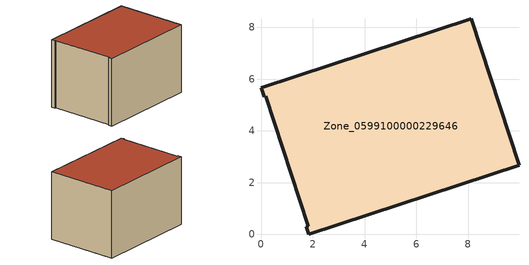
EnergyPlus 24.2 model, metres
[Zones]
Zone_0599100000229646
 floor ground (C_G): 1.75,0.29 1.82,0.31 0.19,5.33 0.12,5.3 0,5.67 8.13,8.33 9.97,2.66 1.84,0 z3.46
 wall outside (C_F): 1.84,0 9.97,2.66 8.13,8.33 0,5.67 0.12,5.3 0.19,5.33 1.82,0.31 1.75,0.29 1.84,0 z3.46:9.09
 roof outside (C_R): 1.82,0.31 1.75,0.29 1.84,0 9.97,2.66 8.13,8.33 0,5.67 0.12,5.3 0.19,5.33 z9.09
[BUILDING]
Pand.0599100000229646: North Axis=0; Terrain=City; Loads Convergence Tolerance Value=0.04; Temperature Convergence Tolerance Value=0.4; Solar Distribution=FullExterior; Maximum Number of Warmup Days=25; Minimum Number of Warmup Days=1
[Site:Location]
Rotterdam.The.Hague.AP_ZH_NLD Design_Conditions: Latitude=51.96; Longitude=4.45; Time Zone=1; Elevation=-4.5
[SITE:GROUNDTEMPERATURE:BUILDINGSURFACE]
18, 18, 18, 18, 18, 18, 18, 18, 18, 18, 18, 18
[MATERIAL] Thermal Absorptance=0.9; Solar Absorptance=0.7; Visible Absorptance=0.7
Name | Roughness | Thickness | Conductivity | Density | Specific Heat
G.TI.1946-1964 | MediumSmooth | 0.15 | 1 | 540 | 1210
F.TI.1946-1964 | Rough | 0.3 | 0.857143 | 1920 | 840
R.TI.1946-1964 | MediumRough | 0.2 | 0.277778 | 1500 | 1000
[CONSTRUCTION]
C_G: G.TI.1946-1964
C_F: F.TI.1946-1964
C_R: R.TI.1946-1964
[ZONE]
Zone_0599100000229646: Type=1; Multiplier=1; Ceiling Height=Autocalculate; Volume=Autocalculate; Floor Area=autocalculate; Part of Total Floor Area=Yes
[ZONEINFILTRATION:DESIGNFLOWRATE]
Infil_Zone_0599100000229646: Zone or ZoneList or Space or SpaceList=Zone_0599100000229646; Schedule=AlwaysOn; Design Flow Rate Calculation Method=Flow/Area; Flow Rate per Floor Area=0.003; Constant Term Coefficient=1; Temperature Term Coefficient=0; Velocity Term Coefficient=0; Velocity Squared Term Coefficient=0
[HVACTEMPLATE:ZONE:IDEALLOADSAIRSYSTEM]
Zone_0599100000229646: Maximum Heating Supply Air Temperature=50; Minimum Cooling Supply Air Temperature=13; Maximum Heating Supply Air Humidity Ratio=0.0156; Minimum Cooling Supply Air Humidity Ratio=0.0077; Heating Limit=NoLimit; Cooling Limit=NoLimit; Dehumidification Control Type=ConstantSensibleHeatRatio; Cooling Sensible Heat Ratio=0.7; Dehumidification Setpoint=60; Humidification Control Type=None; Humidification Setpoint=30; Outdoor Air Method=None; Outdoor Air Flow Rate per Person=0.00944; Outdoor Air Flow Rate per Zone Floor Area=0; Outdoor Air Flow Rate per Zone=0; Demand Controlled Ventilation Type=None; Outdoor Air Economizer Type=NoEconomizer; Heat Recovery Type=None; Sensible Heat Recovery Effectiveness=0.7; Latent Heat Recovery Effectiveness=0.65
[ZONECONTROL:THERMOSTAT]
ThermostatControl_Zone_0599100000229646: Zone or ZoneList=Zone_0599100000229646; Control Type Schedule=DualSetpointControlType; Control 1=Thermostat_Zone_0599100000229646; Temperature Difference Between Cutout And Setpoint=0
[THERMOSTATSETPOINT:DUALSETPOINT]
Thermostat_Zone_0599100000229646: Heating Setpoint Temperature Schedule=HeatingSetpoint_Zone_0599100000229646; Cooling Setpoint Temperature Schedule=CoolingSetpoint_Zone_0599100000229646
[SCHEDULE:COMPACT]
HeatingSetpoint_Zone_0599100000229646: Through: 12/31, For: AllDays, Until: 24:00, 21
CoolingSetpoint_Zone_0599100000229646: Through: 12/31, For: AllDays, Until: 24:00, 24
DualSetpointControlType: Through: 12/31, For: AllDays, Until: 24:00, 4
AlwaysOn: Through: 12/31, For: AllDays, Until: 24:00, 1
